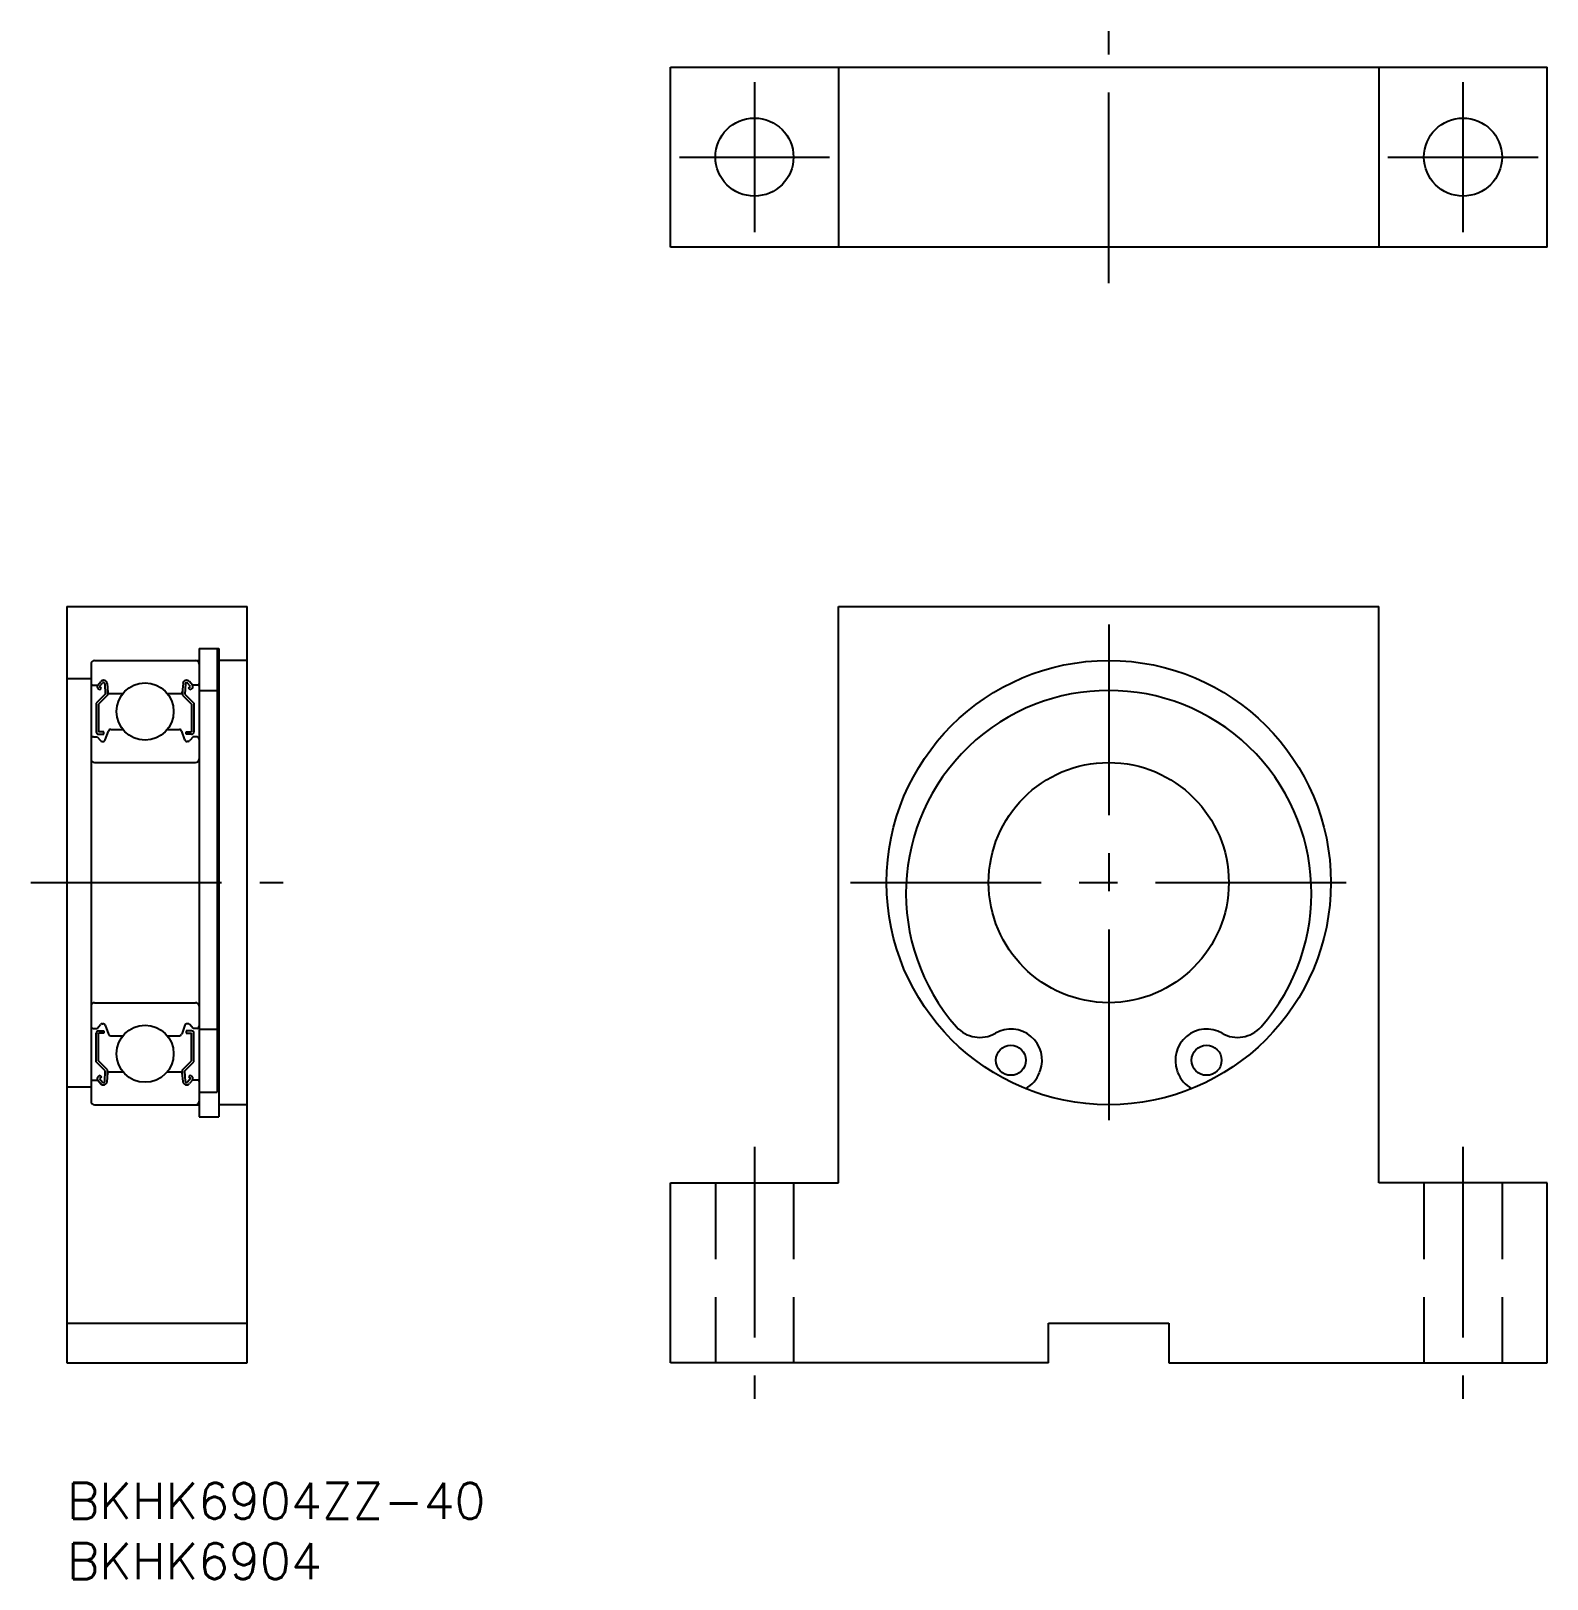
# Model space of a CAD drawing. Extents: x -3 to 123, y -8 to 121.
import ezdxf

# ---------------------------------------------------------------- set-up
doc = ezdxf.new("R2010")
doc.units = 0
doc.header["$LTSCALE"] = 0.5
doc.linetypes.add('CENTER', pattern=[50.8, 31.75, -6.35, 6.35, -6.35])
doc.linetypes.add('DASHED', pattern=[19.05, 12.7, -6.35])
for name, color, linetype in [('MSM_CENTER', 1, 'CENTER'), ('MSM_CONTINUOUS', 7, 'CONTINUOUS'), ('MSM_DASHED', 4, 'DASHED'), ('MSM_PART_NUMBER', 7, 'CONTINUOUS')]:
    doc.layers.add(name, color=color, linetype=linetype)
doc.styles.get("Standard").update_dxf_attribs({"font": 'txt.shx', "height": 3, "bigfont": 'bigfont.shx'})

# ---------------------------------------------------------------- blocks, each defined once
blk = doc.blocks.new('*U4')
at = {"layer": 'MSM_PART_NUMBER'}
blk.add_text('BKHK6904ZZ-40', height=3, dxfattribs=at).set_placement((0, -3))
blk = doc.blocks.new('*U5')
at = {"layer": 'MSM_PART_NUMBER'}
blk.add_text('BKHK6904', height=3, dxfattribs=at).set_placement((0, -8))

msp = doc.modelspace()

# ---------------------------------------------------------------- linework, layer by layer
at = {"layer": 'MSM_CENTER'}
for p, q in [((86.74, 99.92), (86.74, 120.92)), ((57.24, 116.67), (57.24, 104.17)), ((116.24, 116.67), (116.24, 104.17)), ((50.99, 110.42), (63.49, 110.42)), ((109.99, 110.42), (122.49, 110.42)), ((86.74, 71.5), (86.74, 28.5)), ((-3, 50), (18, 50)), ((65.24, 50), (108.24, 50)), ((57.24, 28), (57.24, 7)), ((116.24, 28), (116.24, 7))]:
    msp.add_line(p, q, dxfattribs=at)
at = {"layer": 'MSM_CONTINUOUS'}
for p, q in [((50.24, 117.92), (123.24, 117.92)), ((50.24, 102.92), (50.24, 117.92)), ((64.24, 117.92), (64.24, 102.92)), ((109.24, 117.92), (109.24, 102.92)), ((123.24, 102.92), (123.24, 117.92)), ((123.24, 102.92), (50.24, 102.92)), ((0, 73), (0, 10)), ((0, 73), (15, 73)), ((15, 10), (15, 73)), ((64.24, 25), (64.24, 73)), ((64.24, 73), (109.24, 73)), ((109.24, 25), (109.24, 73)), ((2.3, 68.5), (11, 68.5)), ((11, 69.5), (11, 30.5)), ((11, 69.5), (12.65, 69.5)), ((12.5, 69.5, -0.5), (12.5, 32.55, -0.5)), ((12.65, 69.5), (12.65, 30.5)), ((15, 68.5), (12.65, 68.5)), ((2, 68.2), (2, 31.8)), ((0, 67), (2, 67)), ((2.1, 66.45), (2.56, 66.45)), ((2.56, 66.45), (2.81, 66.75)), ((2.74, 66.04), (2.58, 66.17)), ((2.71, 66.32), (2.96, 66.62)), ((2.87, 66.19), (2.71, 66.32)), ((2.74, 66.04), (2.87, 66.19)), ((3.14, 66.56), (3.18, 65.68)), ((3.34, 66.58), (3.4, 65.84)), ((3.38, 66.07), (3.38, 65.6)), ((9.66, 66.57), (9.6, 65.84)), ((9.62, 66.07), (9.62, 65.6)), ((9.86, 66.56), (9.82, 65.68)), ((10.29, 66.32), (10.04, 66.61)), ((10.13, 66.19), (10.29, 66.32)), ((10.26, 66.04), (10.13, 66.19)), ((10.44, 66.45), (10.19, 66.74)), ((10.26, 66.04), (10.41, 66.17)), ((10.9, 66.45), (10.44, 66.45)), ((11, 66), (12.5, 66)), ((3.18, 65.68), (2.43, 64.93)), ((2.43, 64.93), (2.43, 62.55)), ((3.38, 65.6), (2.63, 64.85)), ((2.63, 64.85), (2.63, 62.55)), ((3.5, 65.75), (4.65, 65.75)), ((8.35, 65.75), (9.5, 65.75)), ((9.62, 65.6), (10.37, 64.85)), ((9.82, 65.68), (10.57, 64.93)), ((10.37, 64.85), (10.37, 62.55)), ((10.57, 64.93), (10.57, 62.55)), ((2.2, 62.15), (2.5, 62.15)), ((2.5, 62.15), (2.78, 61.82)), ((3.08, 62.55), (2.63, 62.55)), ((2.63, 62.35), (3.08, 62.35)), ((3.08, 62.35), (3.08, 62.55)), ((3.18, 61.88), (3.45, 62.62)), ((3.64, 62.75), (4.65, 62.75)), ((8.35, 62.75), (9.36, 62.75)), ((9.82, 61.88), (9.55, 62.62)), ((9.92, 62.55), (10.37, 62.55)), ((9.92, 62.35), (9.92, 62.55)), ((10.37, 62.35), (9.92, 62.35)), ((10.5, 62.15), (10.22, 61.82)), ((10.8, 62.15), (10.5, 62.15)), ((2.93, 61.75), (2.99, 61.75)), ((10.07, 61.75), (10.01, 61.75)), ((2.3, 60), (10.7, 60)), ((2.3, 40), (10.7, 40)), ((2.2, 37.85), (2.5, 37.85)), ((2.43, 35.07), (2.43, 37.45)), ((2.5, 37.85), (2.78, 38.18)), ((2.63, 37.65), (3.08, 37.65)), ((3.08, 37.45), (2.63, 37.45)), ((2.63, 35.15), (2.63, 37.45)), ((2.93, 38.25), (2.99, 38.25)), ((3.08, 37.65), (3.08, 37.45)), ((3.18, 38.12), (3.45, 37.38)), ((9.82, 38.12), (9.55, 37.38)), ((10.37, 37.65), (9.92, 37.65)), ((9.92, 37.65), (9.92, 37.45)), ((9.92, 37.45), (10.37, 37.45)), ((10.07, 38.25), (10.01, 38.25)), ((10.5, 37.85), (10.22, 38.18)), ((10.37, 35.15), (10.37, 37.45)), ((10.8, 37.85), (10.5, 37.85)), ((10.57, 35.07), (10.57, 37.45)), ((11, 37.8), (12.5, 37.8)), ((3.64, 37.25), (4.65, 37.25)), ((8.35, 37.25), (9.36, 37.25)), ((3.18, 34.32), (2.43, 35.07)), ((3.38, 34.4), (2.63, 35.15)), ((9.62, 34.4), (10.37, 35.15)), ((9.82, 34.32), (10.57, 35.07)), ((2.1, 33.55), (2.56, 33.55)), ((2.56, 33.55), (2.81, 33.25)), ((2.74, 33.96), (2.58, 33.83)), ((2.87, 33.81), (2.71, 33.68)), ((2.71, 33.68), (2.96, 33.38)), ((2.74, 33.96), (2.87, 33.81)), ((3.14, 33.44), (3.18, 34.32)), ((3.34, 33.42), (3.4, 34.16)), ((3.38, 33.93), (3.38, 34.4)), ((3.5, 34.25), (4.65, 34.25)), ((8.35, 34.25), (9.5, 34.25)), ((9.66, 33.43), (9.6, 34.16)), ((9.62, 33.93), (9.62, 34.4)), ((9.86, 33.44), (9.82, 34.32)), ((10.29, 33.68), (10.04, 33.39)), ((10.26, 33.96), (10.13, 33.81)), ((10.13, 33.81), (10.29, 33.68)), ((10.44, 33.55), (10.19, 33.26)), ((10.26, 33.96), (10.41, 33.83)), ((10.9, 33.55), (10.44, 33.55)), ((80.99, 34.2), (81.03, 34.31)), ((92.44, 34.31), (92.48, 34.2)), ((0, 33), (2, 33)), ((11, 32.55), (12.5, 32.55)), ((2.3, 31.5), (11, 31.5)), ((15, 31.5), (12.65, 31.5)), ((11, 30.5), (12.65, 30.5)), ((50.24, 10), (50.24, 25)), ((50.24, 25), (64.24, 25)), ((123.24, 25), (109.24, 25)), ((123.24, 10), (123.24, 25)), ((0, 13.3), (15, 13.3)), ((81.74, 13.3), (91.74, 13.3)), ((81.74, 10), (81.74, 13.3)), ((91.74, 13.3), (91.74, 10)), ((0, 10), (15, 10)), ((81.74, 10), (50.24, 10)), ((91.74, 10), (123.24, 10))]:
    msp.add_line(p, q, dxfattribs=at)
for centre, radius in [((57.24, 110.42), 3.25), ((116.24, 110.42), 3.25), ((86.74, 50), 18.5), ((6.5, 64.25), 2.38), ((86.74, 50), 10), ((6.5, 35.75), 2.38), ((78.59, 35.2), 1.25), ((94.89, 35.2), 1.25)]:
    msp.add_circle(centre, radius, dxfattribs=at)
for centre, radius, start, end in [((2.3, 68.2), 0.3, 90, 180), ((10.7, 68.2), 0.3, 0, 90), ((2.1, 66.55), 0.1, 180, 270), ((2.71, 66.32), 0.2, 140.001, 230.0801), ((3.04, 66.55), 0.3, 4.9967, 140.001), ((3.04, 66.56), 0.1, 2.8199, 140.0012), ((3.5, 65.85), 0.1, 184.9967, 269.9995), ((9.5, 65.85), 0.1, 269.9995, 354.8557), ((9.96, 66.55), 0.303, 40.0459, 175.0793), ((9.96, 66.55), 0.103, 39.874, 175.0048), ((10.29, 66.32), 0.2, 309.9138, 40.1318), ((10.9, 66.55), 0.1, 269.9995, 359.9913), ((86.74, 49.12), 16.88, 318.7342, 221.2658), ((2.2, 61.95), 0.2, 90, 180), ((2.63, 62.55), 0.2, 180, 270), ((3.64, 62.55), 0.2, 90, 159.9919), ((9.36, 62.55), 0.2, 19.8845, 90.0002), ((10.37, 62.55), 0.2, 269.9998, 359.9956), ((10.8, 61.95), 0.2, 359.9956, 90.0002), ((2.93, 61.95), 0.2, 219.9921, 270), ((2.99, 61.95), 0.2, 270, 339.9919), ((10.01, 61.95), 0.2, 199.8883, 269.9998), ((10.07, 61.95), 0.2, 269.9998, 319.8616), ((2.3, 60.3), 0.3, 180, 270), ((10.7, 60.3), 0.3, 270, 0), ((2.3, 39.7), 0.3, 90, 180), ((10.7, 39.7), 0.3, 0, 90), ((2.2, 38.05), 0.2, 180, 270), ((2.63, 37.45), 0.2, 90, 180), ((2.93, 38.05), 0.2, 90, 140.0079), ((2.99, 38.05), 0.2, 20.0081, 90), ((10.01, 38.05), 0.2, 90.0002, 160.1117), ((10.07, 38.05), 0.2, 40.1384, 90.0002), ((10.37, 37.45), 0.2, 0.0044, 90.0002), ((10.8, 38.05), 0.2, 269.9998, 0.0044), ((76.01, 39.71), 2.6, 221.2658, 299.7449), ((78.59, 35.2), 2.6, 340.0175, 119.7449), ((94.89, 35.2), 2.6, 60.2551, 199.9825), ((97.47, 39.71), 2.6, 240.2551, 318.7342), ((3.64, 37.45), 0.2, 200.0081, 270), ((9.36, 37.45), 0.2, 269.9998, 340.1155), ((2.1, 33.45), 0.1, 90, 180), ((2.71, 33.68), 0.2, 129.9199, 219.999), ((3.5, 34.15), 0.1, 90.0005, 175.0033), ((9.5, 34.15), 0.1, 5.1443, 90.0005), ((10.29, 33.68), 0.2, 319.8682, 50.0862), ((10.9, 33.45), 0.1, 0.0087, 90.0005), ((78.64, 35.05), 2.5, 297.992, 340.0175), ((94.83, 35.05), 2.5, 199.9825, 242.008), ((3.04, 33.45), 0.3, 219.999, 355.0033), ((3.04, 33.44), 0.1, 219.9988, 357.1801), ((9.96, 33.45), 0.303, 184.9207, 319.9541), ((9.96, 33.45), 0.103, 184.9952, 320.126), ((2.3, 31.8), 0.3, 180, 270), ((10.7, 31.8), 0.3, 270, 0)]:
    msp.add_arc(centre, radius, start, end, dxfattribs=at)
at = {"layer": 'MSM_DASHED'}
for p, q in [((53.99, 25), (53.99, 10)), ((60.49, 25), (60.49, 10)), ((112.99, 25), (112.99, 10)), ((119.49, 25), (119.49, 10))]:
    msp.add_line(p, q, dxfattribs=at)

# ---------------------------------------------------------------- block references
at = {"layer": 'MSM_CONTINUOUS'}
for name in ['*U4', '*U5']:
    msp.add_blockref(name, (0, 0), dxfattribs=at)

doc.saveas('drawing.dxf')
